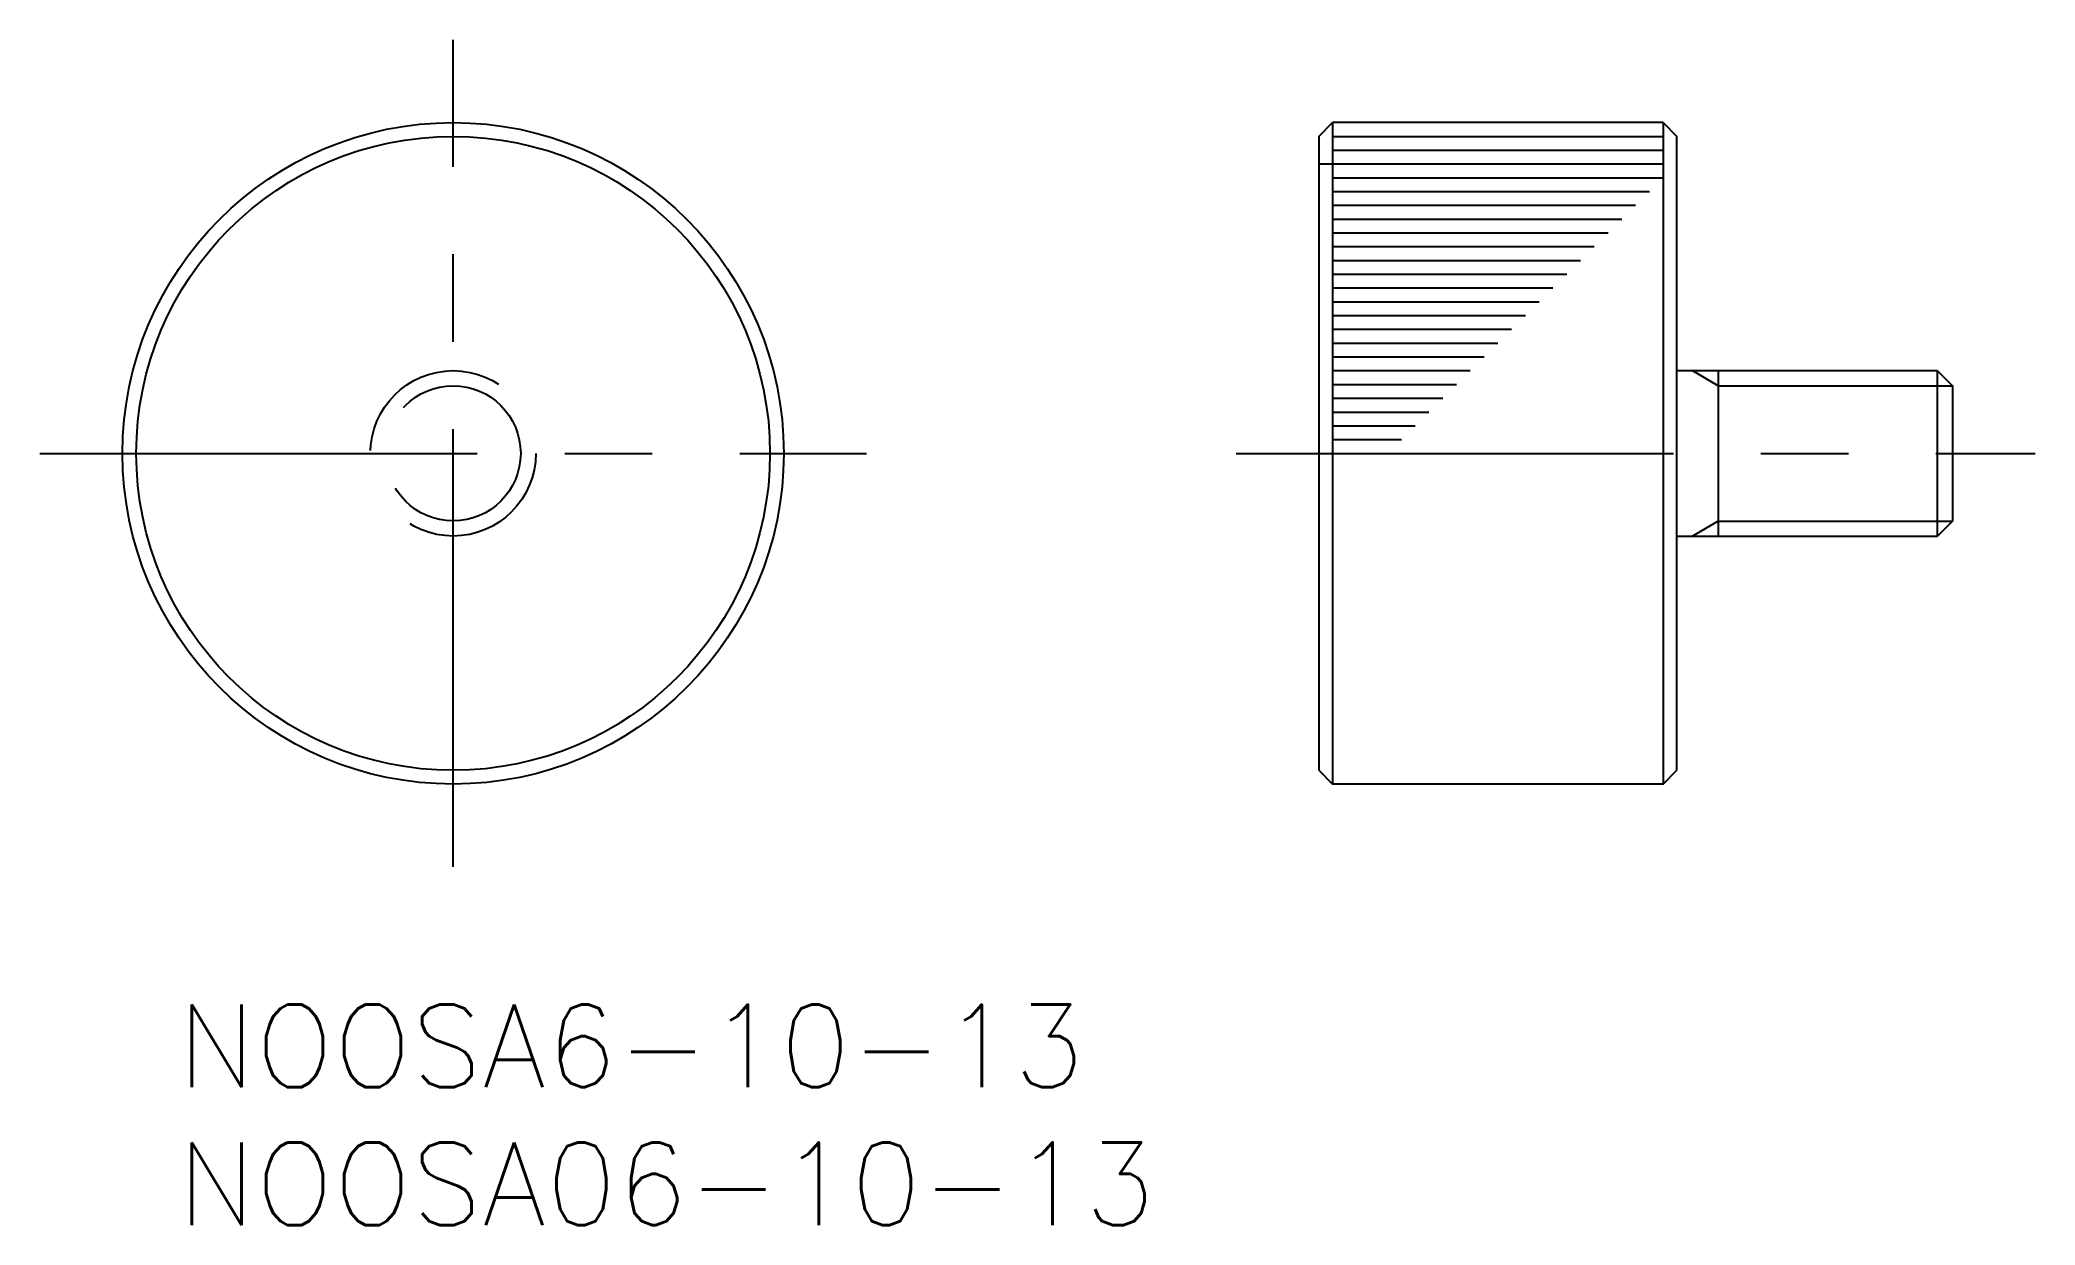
# Model space of a CAD drawing. Extents: x -5 to 67.4, y -8 to 35.
import ezdxf

# ---------------------------------------------------------------- set-up
doc = ezdxf.new("R2010")
doc.units = 0
doc.header["$LTSCALE"] = 0.5
doc.linetypes.add('CENTER', pattern=[50.8, 31.75, -6.35, 6.35, -6.35])
doc.linetypes.add('DASHED', pattern=[19.05, 12.7, -6.35])
for name, color, linetype in [('MSM_CENTER', 1, 'CENTER'), ('MSM_CONTINUOUS', 7, 'CONTINUOUS'), ('MSM_DASHED', 4, 'DASHED'), ('MSM_NARROW', 5, 'CONTINUOUS'), ('MSM_PART_NUMBER', 7, 'CONTINUOUS')]:
    doc.layers.add(name, color=color, linetype=linetype)
doc.styles.get("Standard").update_dxf_attribs({"font": 'txt.shx', "height": 3, "bigfont": 'bigfont.shx'})

# ---------------------------------------------------------------- blocks, each defined once
blk = doc.blocks.new('*U4')
at = {"layer": 'MSM_PART_NUMBER'}
blk.add_text('NOOSA6-10-13', height=3, dxfattribs=at).set_placement((0, -3))
blk = doc.blocks.new('*U5')
at = {"layer": 'MSM_PART_NUMBER'}
blk.add_text('NOOSA06-10-13', height=3, dxfattribs=at).set_placement((0, -8))

msp = doc.modelspace()

# ---------------------------------------------------------------- linework, layer by layer
at = {"layer": 'MSM_CENTER'}
for p, q in [((10, 5), (10, 35)), ((-5, 20), (25, 20)), ((38.421, 20), (67.421, 20))]:
    msp.add_line(p, q, dxfattribs=at)
at = {"layer": 'MSM_CONTINUOUS'}
for p, q in [((41.421, 31.5), (41.921, 32)), ((41.921, 32), (41.921, 8)), ((53.921, 32), (41.921, 32)), ((53.921, 32), (53.921, 8)), ((53.921, 32), (54.421, 31.5)), ((41.421, 31.5), (41.421, 8.5)), ((54.421, 8.5), (54.421, 31.5)), ((54.421, 23), (63.872, 23)), ((55.921, 23), (55.921, 17)), ((63.872, 23), (63.872, 17)), ((63.872, 23), (64.421, 22.451)), ((64.421, 22.458), (64.421, 17.541)), ((64.421, 17.541), (63.88, 17)), ((54.421, 17), (63.88, 17)), ((41.421, 8.5), (41.921, 8)), ((53.921, 8), (41.921, 8)), ((53.921, 8), (54.421, 8.5))]:
    msp.add_line(p, q, dxfattribs=at)
for radius in [12, 11.5]:
    msp.add_circle((10, 20), radius, dxfattribs=at)
at = {"layer": 'MSM_DASHED'}
for radius in [3, 2.451]:
    msp.add_circle((10, 20), radius, dxfattribs=at)
at = {"layer": 'MSM_NARROW'}
for p, q in [((41.921, 31.5), (53.921, 31.5)), ((41.421, 30.5), (53.921, 30.5)), ((41.921, 31), (53.921, 31)), ((41.921, 30), (53.921, 30)), ((41.921, 29.5), (53.421, 29.5)), ((41.921, 29), (52.921, 29)), ((41.921, 28.5), (52.421, 28.5)), ((41.921, 28), (51.921, 28)), ((41.921, 27.5), (51.421, 27.5)), ((41.921, 27), (50.921, 27)), ((41.921, 26.5), (50.421, 26.5)), ((41.921, 26), (49.921, 26)), ((41.921, 25.5), (49.421, 25.5)), ((41.921, 25), (48.921, 25)), ((41.921, 24.5), (48.421, 24.5)), ((41.921, 24), (47.921, 24)), ((41.921, 23.5), (47.421, 23.5)), ((41.921, 23), (46.921, 23)), ((41.921, 22.5), (46.421, 22.5)), ((55.921, 22.451), (54.97, 23)), ((55.921, 22.451), (64.421, 22.451)), ((41.921, 22), (45.921, 22)), ((41.921, 21.5), (45.421, 21.5)), ((41.921, 21), (44.921, 21)), ((41.921, 20.5), (44.421, 20.5)), ((55.921, 17.541), (54.984, 17)), ((55.921, 17.541), (64.421, 17.541))]:
    msp.add_line(p, q, dxfattribs=at)

# ---------------------------------------------------------------- block references
at = {"layer": 'MSM_CONTINUOUS'}
for name in ['*U4', '*U5']:
    msp.add_blockref(name, (0, 0), dxfattribs=at)

doc.saveas('drawing.dxf')
